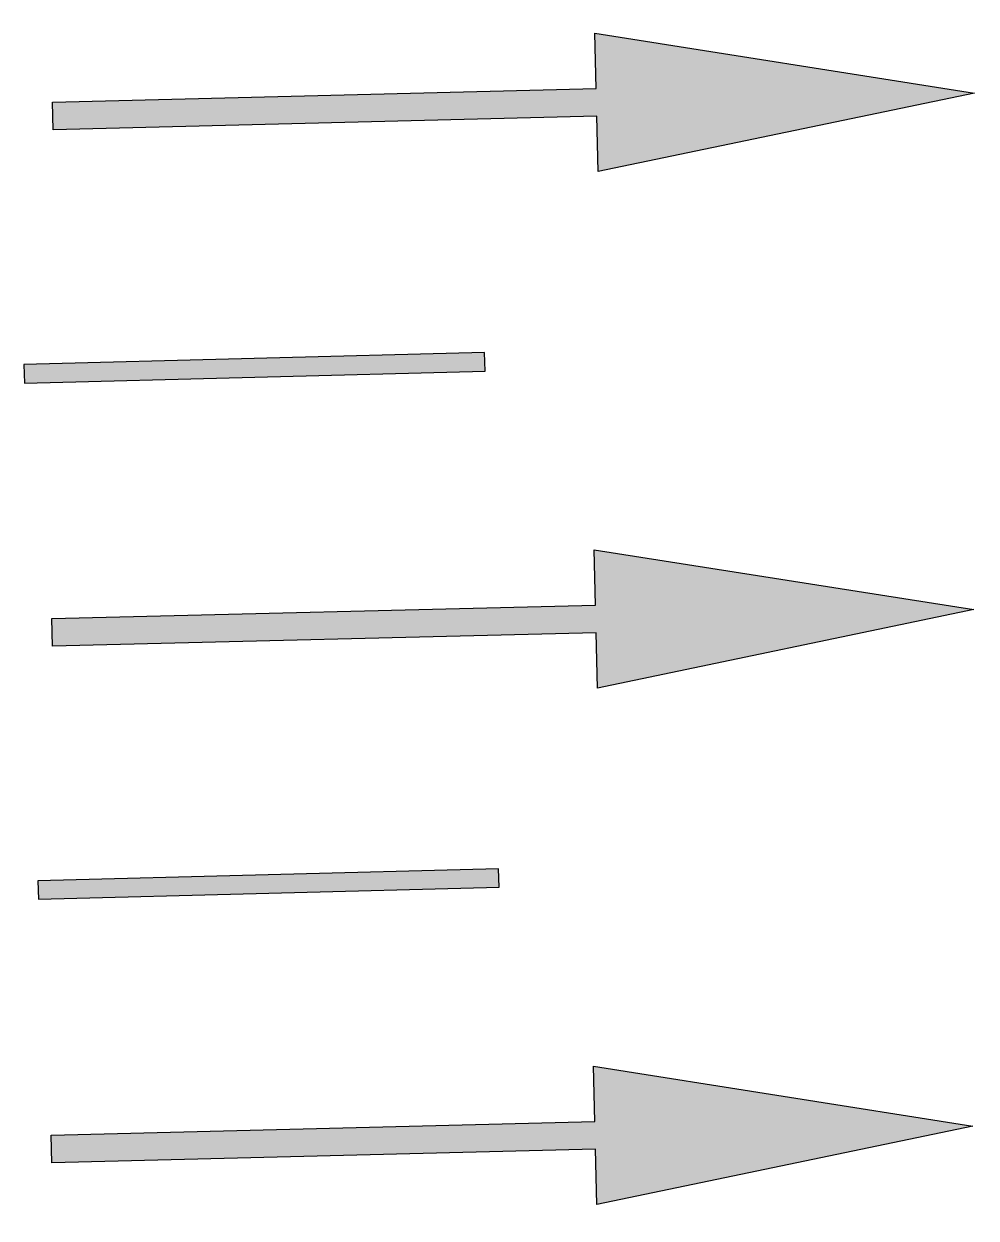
# Model space of a CAD drawing. Header units: metres. Extents: x 668617 to 675126, y 2286318 to 2293677.
# Drawn here: x 669519.64 to 669524.8, y 2287216.89 to 2287223.36 of the extents above; entities that cross this region are included whole.
import ezdxf

# ---------------------------------------------------------------- set-up
doc = ezdxf.new("R2010")
doc.units = ezdxf.units.M
doc.header["$MEASUREMENT"] = 0
doc.layers.add('DMTG-SH-FLECHA FRENTE', color=252, linetype='Continuous')
doc.layers.add('DMTG-SH-LINEA DISCONTINUA', color=252, linetype='Continuous')

# ---------------------------------------------------------------- blocks, each defined once
blk = doc.blocks.new('*U82')
blk.add_hatch(color=252).paths.add_polyline_path([(72.5, -0.05), (75, -0.05), (75, 0.05), (72.5, 0.05)])
blk.add_lwpolyline([(72.5, -0.05), (75, -0.05), (75, 0.05), (72.5, 0.05)], close=True)
blk = doc.blocks.new('*U60')
blk.add_hatch(color=252).paths.add_polyline_path([(-2.0629, 9.7883), (-2.4379, 7.7383), (-2.1379, 7.7383), (-2.1379, 4.7883), (-1.9879, 4.7883), (-1.9879, 7.7383), (-1.6879, 7.7383)])
at = {"color": 252}
blk.add_lwpolyline([(-2.0629, 9.7883), (-2.4379, 7.7383), (-2.1379, 7.7383), (-2.1379, 4.7883), (-1.9879, 4.7883), (-1.9879, 7.7383), (-1.6879, 7.7383), (-2.0629, 9.7883)], dxfattribs=at)

msp = doc.modelspace()

# ---------------------------------------------------------------- block references
at = {"layer": 'DMTG-SH-FLECHA FRENTE', "xscale": -1, "rotation": 271.4254079347353}
for p in [(669514.95667, 2287224.80521), (669514.9528, 2287222.00424), (669514.94893, 2287219.20328)]:
    msp.add_blockref('*U60', p, dxfattribs=at)
at = {"layer": 'DMTG-SH-LINEA DISCONTINUA', "rotation": 181.4849308343208}
for p in [(669594.61391, 2287223.40725), (669594.6898, 2287220.60828)]:
    msp.add_blockref('*U82', p, dxfattribs=at)

doc.saveas('drawing.dxf')
